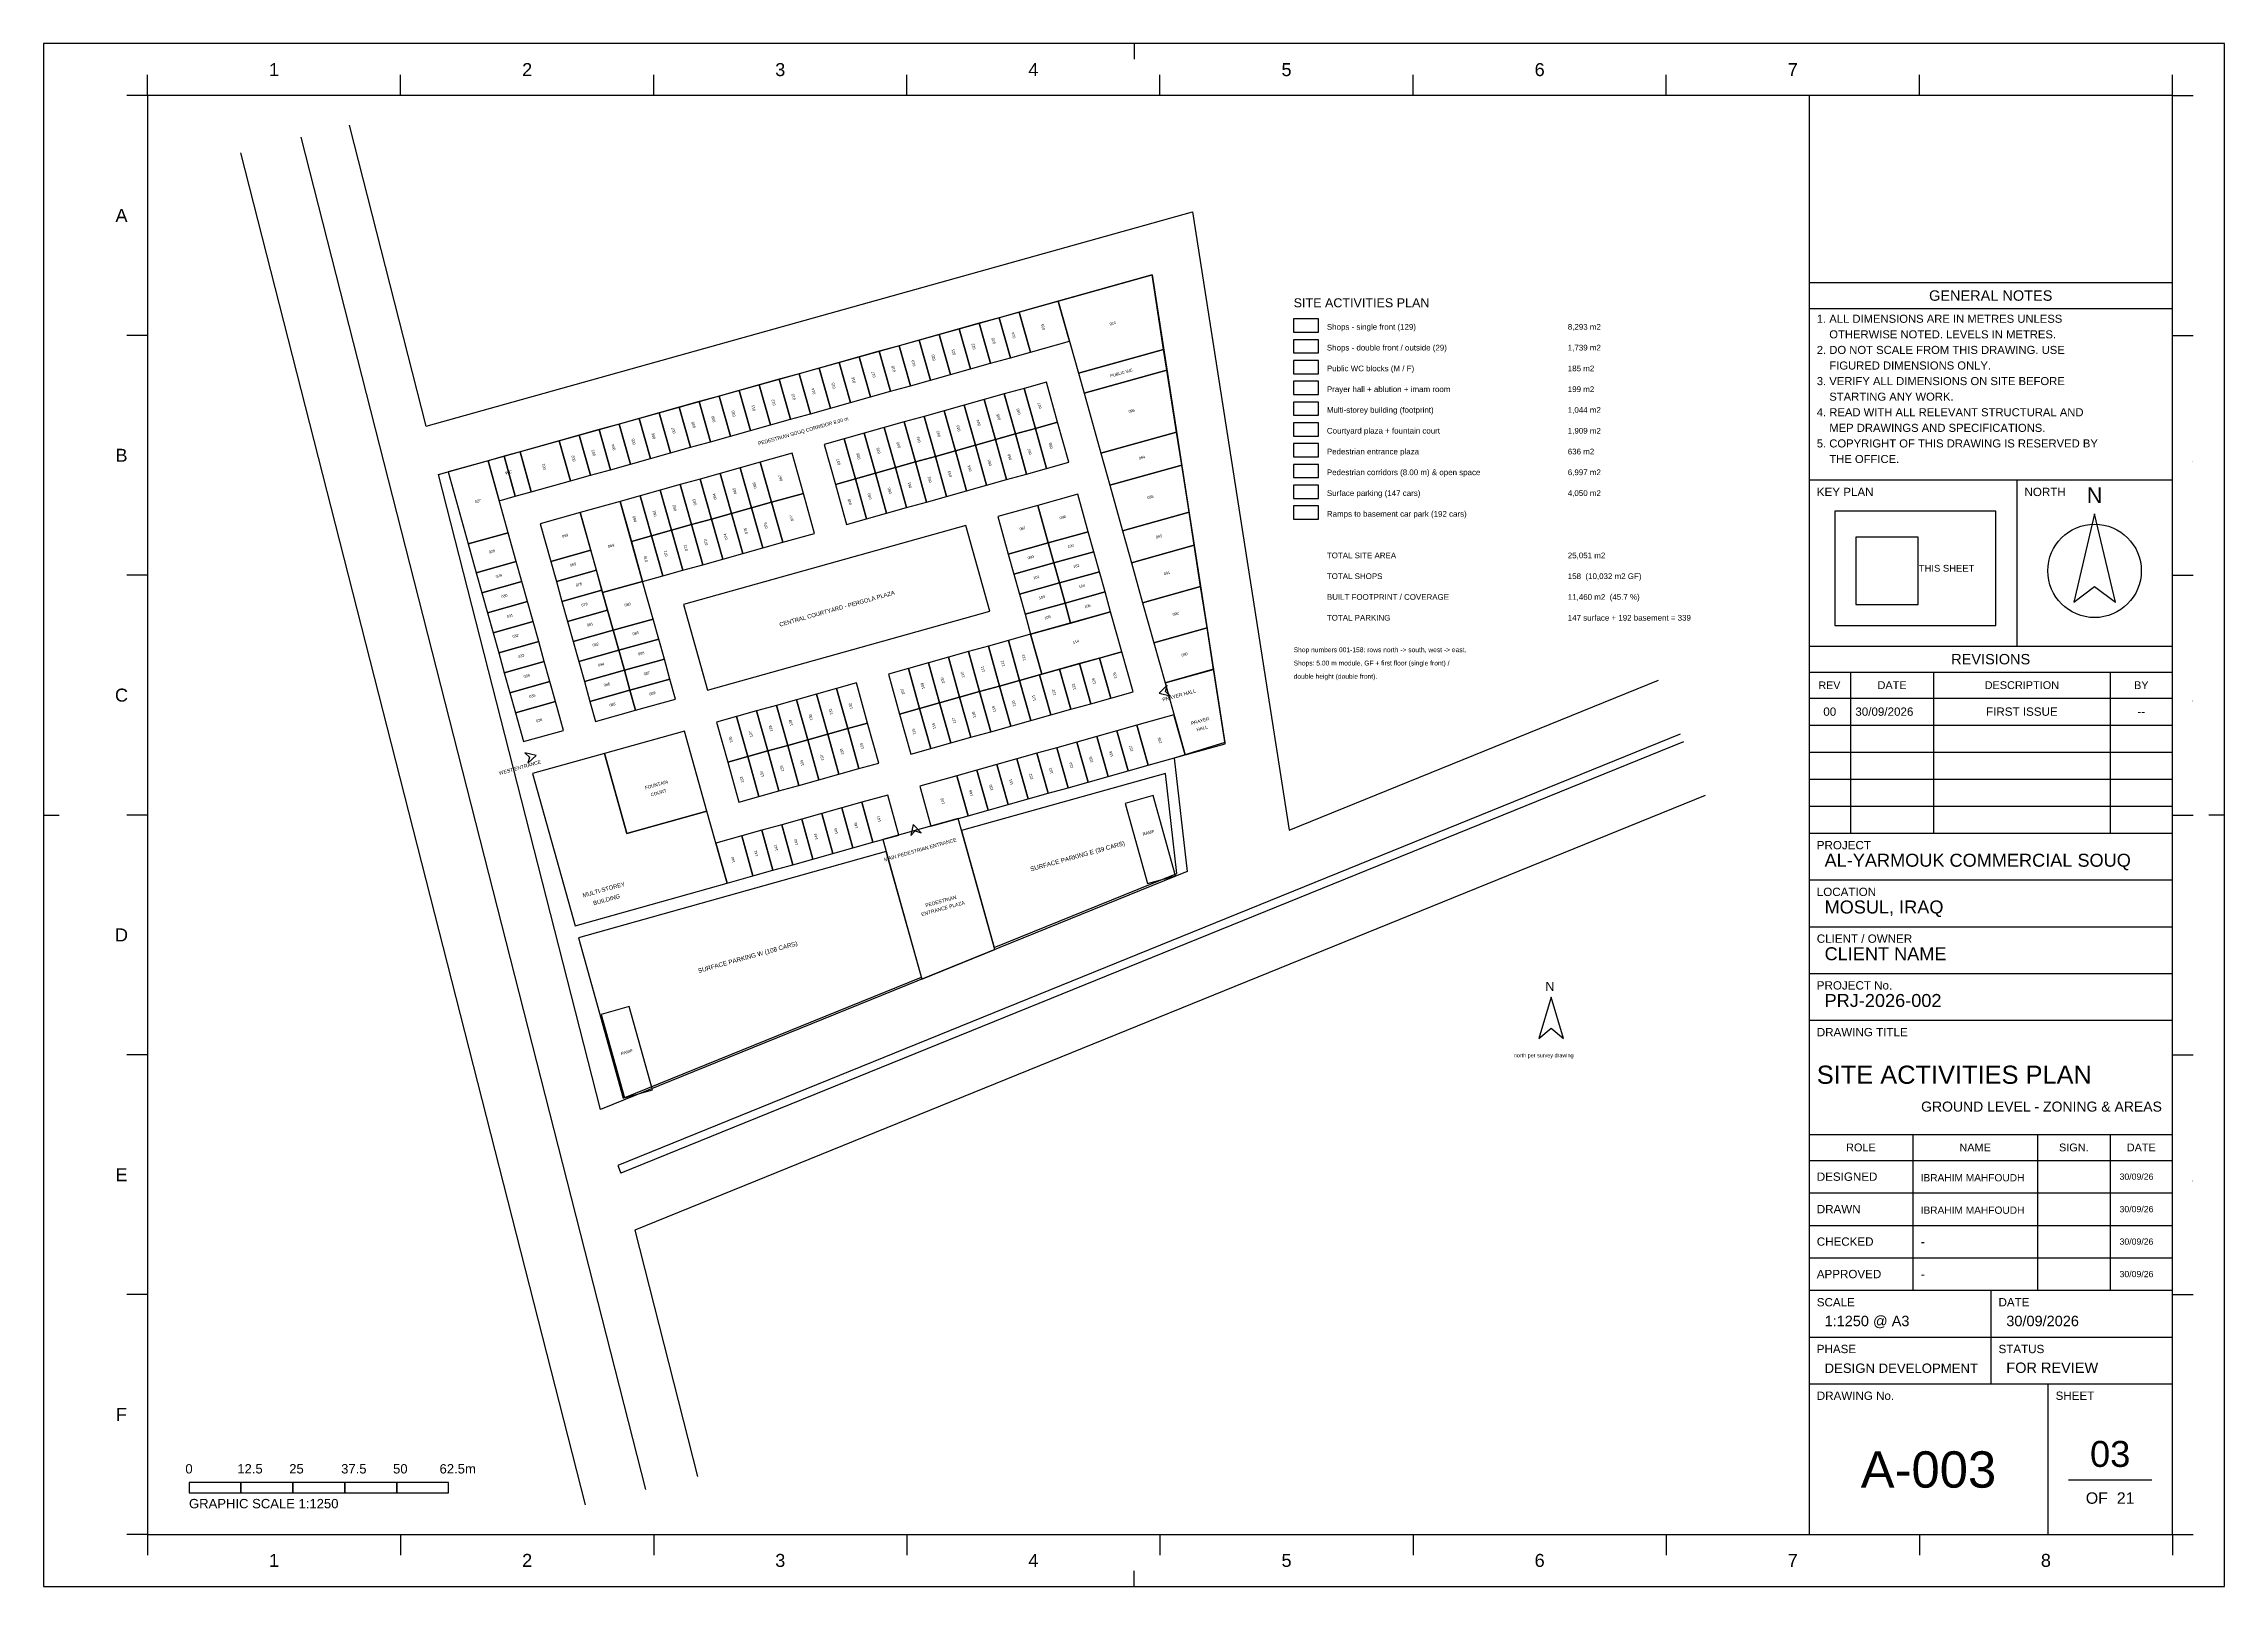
# Model space of a CAD drawing. Header units: metres. Extents: x 0 to 3661, y -5 to 371.
# Drawn here: x 1100 to 1625, y 0 to 371 of the extents above; entities that cross this region are included whole.
import ezdxf
from ezdxf.enums import TextEntityAlignment as Align

# ---------------------------------------------------------------- set-up
doc = ezdxf.new("R2010")
doc.units = ezdxf.units.M
doc.header["$MEASUREMENT"] = 0
for name, color, linetype in [('A3_FRAME', 7, 'Continuous'), ('A3_SHEET', 7, 'Continuous'), ('BOUNDARY', 6, 'Continuous'), ('BUILDING', 1, 'Continuous'), ('CIRC', 254, 'Continuous'), ('COURT', 3, 'Continuous'), ('ENTRY', 1, 'Continuous'), ('LABEL', 7, 'Continuous'), ('LEGEND', 8, 'Continuous'), ('PARKING', 8, 'Continuous'), ('PRAYER', 6, 'Continuous'), ('RAMP', 30, 'Continuous'), ('SHOP', 40, 'Continuous'), ('SHOP-EXT', 30, 'Continuous'), ('SHOPNO', 7, 'Continuous'), ('STREET', 8, 'Continuous'), ('TB_FIELDS', 7, 'Continuous'), ('TB_HEADINGS', 7, 'Continuous'), ('TB_LABELS', 7, 'Continuous'), ('TB_LINES_THICK', 7, 'Continuous'), ('TB_LINES_THIN', 7, 'Continuous'), ('TB_SYMBOLS', 7, 'Continuous'), ('TEXT', 7, 'Continuous'), ('TITLE', 1, 'Continuous'), ('WC', 4, 'Continuous')]:
    doc.layers.add(name, color=color, linetype=linetype)
doc.styles.get("Standard").update_dxf_attribs({"font": 'arial.ttf'})

msp = doc.modelspace()

# ---------------------------------------------------------------- linework, layer by layer
at = {"layer": 'A3_FRAME'}
for p, q in [((1362.5, 371.25), (1362.5, 367.5)), ((1100, 185.625), (1103.75, 185.625)), ((1625, 185.625), (1621.25, 185.625)), ((1362.5, 0), (1362.5, 3.75))]:
    msp.add_line(p, q, dxfattribs=at)
for points in [[(1125, 12.5), (1612.5, 12.5), (1612.5, 358.75), (1125, 358.75)], [(1525, 12.5), (1612.5, 12.5), (1612.5, 358.75), (1525, 358.75)]]:
    msp.add_lwpolyline(points, close=True, dxfattribs=at)
at = {"layer": 'A3_SHEET'}
msp.add_lwpolyline([(1100, 0), (1625, 0), (1625, 371.25), (1100, 371.25)], close=True, dxfattribs=at)
at = {"layer": 'BOUNDARY'}
msp.add_lwpolyline([(1195.083, 267.54), (1366.838, 315.591), (1384.384, 203.09), (1372.183, 199.341), (1375.332, 172.054), (1234.056, 114.725)], close=True, dxfattribs=at)
at = {"layer": 'BUILDING'}
msp.add_lwpolyline([(1227.933, 158.984), (1264.528, 169.222), (1259.678, 186.557), (1240.418, 181.168), (1235.029, 200.429), (1217.695, 195.579)], close=True, dxfattribs=at)
at = {"layer": 'CIRC'}
msp.add_lwpolyline([(1195.083, 267.54), (1366.838, 315.591), (1384.384, 203.09), (1372.183, 199.341), (1375.332, 172.054), (1234.056, 114.725)], close=True, dxfattribs=at)
at = {"layer": 'COURT'}
for points in [[(1259.839, 215.677), (1327.761, 234.679), (1321.998, 255.278), (1254.076, 236.276)], [(1240.418, 181.168), (1259.678, 186.557), (1254.29, 205.817), (1235.029, 200.429)], [(1311.454, 146.132), (1328.985, 153.248), (1320.162, 184.787), (1302.057, 179.722)]]:
    msp.add_lwpolyline(points, close=True, dxfattribs=at)
at = {"layer": 'ENTRY'}
for points in [[(1368.557, 214.941), (1371.219, 214.335), (1370.098, 215.372), (1370.518, 216.839)], [(1218.543, 199.97), (1215.882, 200.575), (1217.003, 199.539), (1216.582, 198.072)], [(1309.357, 183.322), (1308.752, 180.66), (1309.788, 181.781), (1311.255, 181.361)]]:
    msp.add_lwpolyline(points, close=True, dxfattribs=at)
at = {"layer": 'LEGEND'}
for points in [[(1400.933, 301.807), (1406.933, 301.807), (1406.933, 305.007), (1400.933, 305.007)], [(1400.933, 296.807), (1406.933, 296.807), (1406.933, 300.007), (1400.933, 300.007)], [(1400.933, 291.807), (1406.933, 291.807), (1406.933, 295.007), (1400.933, 295.007)], [(1400.933, 286.807), (1406.933, 286.807), (1406.933, 290.007), (1400.933, 290.007)], [(1400.933, 281.807), (1406.933, 281.807), (1406.933, 285.007), (1400.933, 285.007)], [(1400.933, 276.807), (1406.933, 276.807), (1406.933, 280.007), (1400.933, 280.007)], [(1400.933, 271.807), (1406.933, 271.807), (1406.933, 275.007), (1400.933, 275.007)], [(1400.933, 266.807), (1406.933, 266.807), (1406.933, 270.007), (1400.933, 270.007)], [(1400.933, 261.807), (1406.933, 261.807), (1406.933, 265.007), (1400.933, 265.007)], [(1400.933, 256.807), (1406.933, 256.807), (1406.933, 260.007), (1400.933, 260.007)]]:
    msp.add_lwpolyline(points, close=True, dxfattribs=at)
at = {"layer": 'PARKING'}
for points in [[(1328.851, 153.729), (1372.818, 171.575), (1370.123, 195.649), (1320.97, 181.898)], [(1239.542, 117.488), (1311.32, 146.613), (1302.865, 176.833), (1228.741, 156.095)]]:
    msp.add_lwpolyline(points, close=True, dxfattribs=at)
at = {"layer": 'PRAYER'}
msp.add_lwpolyline([(1374.823, 200.079), (1384.434, 202.768), (1381.645, 220.679), (1369.973, 217.414)], close=True, dxfattribs=at)
at = {"layer": 'RAMP'}
for points in [[(1365.765, 169.135), (1372.506, 171.021), (1367.118, 190.281), (1360.377, 188.395)], [(1239.831, 117.569), (1246.573, 119.454), (1240.963, 139.505), (1234.222, 137.619)]]:
    msp.add_lwpolyline(points, close=True, dxfattribs=at)
at = {"layer": 'SHOP'}
for points in [[(1349.123, 291.942), (1369.632, 297.68), (1366.839, 315.589), (1344.273, 309.276)], [(1327.933, 294.321), (1332.748, 295.668), (1330.054, 305.298), (1325.239, 303.951)], [(1332.748, 295.668), (1337.563, 297.015), (1334.869, 306.645), (1330.054, 305.298)], [(1337.563, 297.015), (1346.967, 299.646), (1344.273, 309.276), (1334.869, 306.645)], [(1308.673, 288.933), (1313.488, 290.28), (1310.794, 299.91), (1305.979, 298.563)], [(1313.488, 290.28), (1318.303, 291.627), (1315.609, 301.257), (1310.794, 299.91)], [(1318.303, 291.627), (1323.118, 292.974), (1320.424, 302.604), (1315.609, 301.257)], [(1323.118, 292.974), (1327.933, 294.321), (1325.239, 303.951), (1320.424, 302.604)], [(1289.412, 283.544), (1294.227, 284.891), (1291.533, 294.521), (1286.718, 293.174)], [(1294.227, 284.891), (1299.043, 286.238), (1296.348, 295.869), (1291.533, 294.521)], [(1299.043, 286.238), (1303.858, 287.586), (1301.164, 297.216), (1296.348, 295.869)], [(1303.858, 287.586), (1308.673, 288.933), (1305.979, 298.563), (1301.164, 297.216)], [(1270.152, 278.156), (1274.967, 279.503), (1272.273, 289.133), (1267.458, 287.786)], [(1274.967, 279.503), (1279.782, 280.85), (1277.088, 290.48), (1272.273, 289.133)], [(1279.782, 280.85), (1284.597, 282.197), (1281.903, 291.827), (1277.088, 290.48)], [(1284.597, 282.197), (1289.412, 283.544), (1286.718, 293.174), (1281.903, 291.827)], [(1338.758, 278.658), (1344.113, 280.156), (1341.419, 289.787), (1336.064, 288.289)], [(1354.511, 272.682), (1372.732, 277.779), (1370.404, 292.704), (1350.47, 287.127)], [(1250.891, 272.767), (1255.707, 274.114), (1253.012, 283.745), (1248.197, 282.397)], [(1255.707, 274.114), (1260.522, 275.462), (1257.827, 285.092), (1253.012, 283.745)], [(1260.522, 275.462), (1265.337, 276.809), (1262.643, 286.439), (1257.827, 285.092)], [(1265.337, 276.809), (1270.152, 278.156), (1267.458, 287.786), (1262.643, 286.439)], [(1319.498, 273.27), (1324.313, 274.617), (1321.619, 284.247), (1316.804, 282.9)], [(1324.313, 274.617), (1329.128, 275.964), (1326.434, 285.594), (1321.619, 284.247)], [(1329.128, 275.964), (1333.943, 277.311), (1331.249, 286.942), (1326.434, 285.594)], [(1333.943, 277.311), (1338.758, 278.658), (1336.064, 288.289), (1331.249, 286.942)], [(1231.631, 267.379), (1236.446, 268.726), (1233.752, 278.356), (1228.937, 277.009)], [(1236.446, 268.726), (1241.261, 270.073), (1238.567, 279.703), (1233.752, 278.356)], [(1241.261, 270.073), (1246.076, 271.42), (1243.382, 281.05), (1238.567, 279.703)], [(1246.076, 271.42), (1250.891, 272.767), (1248.197, 282.397), (1243.382, 281.05)], [(1300.237, 267.882), (1305.053, 269.229), (1302.358, 278.859), (1297.543, 277.512)], [(1305.053, 269.229), (1309.868, 270.576), (1307.174, 280.206), (1302.358, 278.859)], [(1309.868, 270.576), (1314.683, 271.923), (1311.989, 281.553), (1307.174, 280.206)], [(1314.683, 271.923), (1319.498, 273.27), (1316.804, 282.9), (1311.989, 281.553)], [(1336.637, 267.681), (1341.453, 269.028), (1338.758, 278.658), (1333.943, 277.311)], [(1341.453, 269.028), (1346.807, 270.526), (1344.113, 280.156), (1338.758, 278.658)], [(1217.412, 263.401), (1226.816, 266.032), (1224.122, 275.662), (1214.718, 273.031)], [(1226.816, 266.032), (1231.631, 267.379), (1228.937, 277.009), (1224.122, 275.662)], [(1290.607, 265.187), (1295.422, 266.534), (1292.728, 276.165), (1287.913, 274.817)], [(1295.422, 266.534), (1300.237, 267.882), (1297.543, 277.512), (1292.728, 276.165)], [(1317.377, 262.293), (1322.192, 263.64), (1319.498, 273.27), (1314.683, 271.923)], [(1322.192, 263.64), (1327.007, 264.987), (1324.313, 274.617), (1319.498, 273.27)], [(1327.007, 264.987), (1331.822, 266.334), (1329.128, 275.964), (1324.313, 274.617)], [(1331.822, 266.334), (1336.637, 267.681), (1333.943, 277.311), (1329.128, 275.964)], [(1356.667, 264.977), (1373.977, 269.82), (1372.736, 277.78), (1354.511, 272.682)], [(1260.782, 256.843), (1265.598, 258.19), (1262.903, 267.821), (1258.088, 266.474)], [(1265.598, 258.19), (1270.413, 259.538), (1267.718, 269.168), (1262.903, 267.821)], [(1270.413, 259.538), (1275.228, 260.885), (1272.534, 270.515), (1267.718, 269.168)], [(1275.228, 260.885), (1282.903, 263.032), (1280.209, 272.662), (1272.534, 270.515)], [(1298.117, 256.904), (1302.932, 258.251), (1300.237, 267.882), (1295.422, 266.534)], [(1302.932, 258.251), (1307.747, 259.598), (1305.053, 269.229), (1300.237, 267.882)], [(1307.747, 259.598), (1312.562, 260.946), (1309.868, 270.576), (1305.053, 269.229)], [(1312.562, 260.946), (1317.377, 262.293), (1314.683, 271.923), (1309.868, 270.576)], [(1359.735, 254.008), (1375.745, 258.487), (1373.977, 269.82), (1356.667, 264.977)], [(1246.337, 252.802), (1251.152, 254.149), (1248.458, 263.779), (1243.643, 262.432)], [(1251.152, 254.149), (1255.967, 255.496), (1253.273, 265.126), (1248.458, 263.779)], [(1255.967, 255.496), (1260.782, 256.843), (1258.088, 266.474), (1253.273, 265.126)], [(1277.922, 251.254), (1285.597, 253.402), (1282.903, 263.032), (1275.228, 260.885)], [(1293.301, 255.557), (1298.117, 256.904), (1295.422, 266.534), (1290.607, 265.187)], [(1341.862, 251.085), (1351.492, 253.779), (1348.962, 262.822), (1339.332, 260.128)], [(1222.097, 246.654), (1231.727, 249.348), (1229.198, 258.391), (1219.567, 255.697)], [(1234.586, 239.13), (1244.216, 241.825), (1238.828, 261.085), (1229.198, 258.391)], [(1241.522, 251.455), (1246.337, 252.802), (1243.643, 262.432), (1238.828, 261.085)], [(1263.477, 247.213), (1268.292, 248.56), (1265.598, 258.19), (1260.782, 256.843)], [(1268.292, 248.56), (1273.107, 249.907), (1270.413, 259.538), (1265.598, 258.19)], [(1273.107, 249.907), (1277.922, 251.254), (1275.228, 260.885), (1270.413, 259.538)], [(1332.232, 248.391), (1341.862, 251.085), (1339.332, 260.128), (1329.702, 257.433)], [(1361.891, 246.304), (1376.986, 250.528), (1375.745, 258.487), (1359.735, 254.008)], [(1244.216, 241.825), (1249.031, 243.172), (1246.337, 252.802), (1241.522, 251.455)], [(1249.031, 243.172), (1253.847, 244.519), (1251.152, 254.149), (1246.337, 252.802)], [(1253.847, 244.519), (1258.662, 245.866), (1255.967, 255.496), (1251.152, 254.149)], [(1258.662, 245.866), (1263.477, 247.213), (1260.782, 256.843), (1255.967, 255.496)], [(1343.209, 246.27), (1352.839, 248.964), (1351.492, 253.779), (1341.862, 251.085)], [(1223.444, 241.839), (1233.075, 244.533), (1231.727, 249.348), (1222.097, 246.654)], [(1333.579, 243.576), (1343.209, 246.27), (1341.862, 251.085), (1332.232, 248.391)], [(1344.556, 241.455), (1354.186, 244.149), (1352.839, 248.964), (1343.209, 246.27)], [(1364.585, 236.674), (1378.538, 240.578), (1376.986, 250.528), (1361.891, 246.304)], [(1224.791, 237.024), (1234.422, 239.718), (1233.075, 244.533), (1223.444, 241.839)], [(1237.116, 230.088), (1246.746, 232.782), (1244.216, 241.825), (1234.586, 239.13)], [(1334.926, 238.761), (1344.556, 241.455), (1343.209, 246.27), (1333.579, 243.576)], [(1345.903, 236.64), (1355.534, 239.334), (1354.186, 244.149), (1344.556, 241.455)], [(1226.139, 232.209), (1235.769, 234.903), (1234.422, 239.718), (1224.791, 237.024)], [(1336.273, 233.945), (1345.903, 236.64), (1344.556, 241.455), (1334.926, 238.761)], [(1337.62, 229.13), (1347.251, 231.825), (1345.903, 236.64), (1336.273, 233.945)], [(1347.251, 231.825), (1356.881, 234.519), (1355.534, 239.334), (1345.903, 236.64)], [(1367.279, 227.044), (1380.09, 230.628), (1378.538, 240.578), (1364.585, 236.674)], [(1227.486, 227.393), (1237.116, 230.088), (1235.769, 234.903), (1226.139, 232.209)], [(1238.463, 225.273), (1248.093, 227.967), (1246.746, 232.782), (1237.116, 230.088)], [(1340.314, 219.5), (1359.575, 224.888), (1356.881, 234.519), (1337.62, 229.13)], [(1228.833, 222.578), (1238.463, 225.273), (1237.116, 230.088), (1227.486, 227.393)], [(1239.81, 220.457), (1249.44, 223.152), (1248.093, 227.967), (1238.463, 225.273)], [(1325.33, 215.308), (1330.145, 216.655), (1327.451, 226.285), (1322.636, 224.938)], [(1330.145, 216.655), (1334.96, 218.002), (1332.266, 227.632), (1327.451, 226.285)], [(1334.96, 218.002), (1340.314, 219.5), (1337.62, 229.13), (1332.266, 227.632)], [(1369.973, 217.414), (1381.641, 220.678), (1380.09, 230.628), (1367.279, 227.044)], [(1230.18, 217.763), (1239.81, 220.457), (1238.463, 225.273), (1228.833, 222.578)], [(1241.157, 215.642), (1250.787, 218.337), (1249.44, 223.152), (1239.81, 220.457)], [(1306.069, 209.919), (1310.884, 211.267), (1308.19, 220.897), (1303.375, 219.55)], [(1310.884, 211.267), (1315.7, 212.614), (1313.005, 222.244), (1308.19, 220.897)], [(1315.7, 212.614), (1320.515, 213.961), (1317.82, 223.591), (1313.005, 222.244)], [(1320.515, 213.961), (1325.33, 215.308), (1322.636, 224.938), (1317.82, 223.591)], [(1342.469, 209.719), (1347.284, 211.066), (1344.59, 220.696), (1339.775, 219.349)], [(1347.284, 211.066), (1352.1, 212.413), (1349.405, 222.043), (1344.59, 220.696)], [(1352.1, 212.413), (1356.915, 213.76), (1354.22, 223.391), (1349.405, 222.043)], [(1356.915, 213.76), (1362.269, 215.258), (1359.575, 224.888), (1354.22, 223.391)], [(1231.527, 212.948), (1241.157, 215.642), (1239.81, 220.457), (1230.18, 217.763)], [(1232.874, 208.133), (1242.504, 210.827), (1241.157, 215.642), (1231.527, 212.948)], [(1242.504, 210.827), (1252.134, 213.521), (1250.787, 218.337), (1241.157, 215.642)], [(1288.764, 205.078), (1293.579, 206.425), (1290.885, 216.055), (1286.07, 214.708)], [(1293.579, 206.425), (1298.365, 207.764), (1295.671, 217.394), (1290.885, 216.055)], [(1323.209, 204.331), (1328.024, 205.678), (1325.33, 215.308), (1320.515, 213.961)], [(1328.024, 205.678), (1332.839, 207.025), (1330.145, 216.655), (1325.33, 215.308)], [(1332.839, 207.025), (1337.654, 208.372), (1334.96, 218.002), (1330.145, 216.655)], [(1337.654, 208.372), (1342.469, 209.719), (1339.775, 219.349), (1334.96, 218.002)], [(1269.503, 199.689), (1274.318, 201.037), (1271.624, 210.667), (1266.809, 209.32)], [(1274.318, 201.037), (1279.134, 202.384), (1276.439, 212.014), (1271.624, 210.667)], [(1279.134, 202.384), (1283.949, 203.731), (1281.254, 213.361), (1276.439, 212.014)], [(1283.949, 203.731), (1288.764, 205.078), (1286.07, 214.708), (1281.254, 213.361)], [(1308.764, 200.289), (1313.579, 201.636), (1310.884, 211.267), (1306.069, 209.919)], [(1313.579, 201.636), (1318.394, 202.983), (1315.7, 212.614), (1310.884, 211.267)], [(1318.394, 202.983), (1323.209, 204.331), (1320.515, 213.961), (1315.7, 212.614)], [(1264.688, 198.342), (1269.503, 199.689), (1266.809, 209.32), (1261.994, 207.973)], [(1286.643, 194.101), (1291.458, 195.448), (1288.764, 205.078), (1283.949, 203.731)], [(1291.458, 195.448), (1296.273, 196.795), (1293.579, 206.425), (1288.764, 205.078)], [(1296.273, 196.795), (1301.059, 198.134), (1298.365, 207.764), (1293.579, 206.425)], [(1267.382, 188.712), (1272.198, 190.059), (1269.503, 199.689), (1264.688, 198.342)], [(1272.198, 190.059), (1277.013, 191.406), (1274.318, 201.037), (1269.503, 199.689)], [(1277.013, 191.406), (1281.828, 192.753), (1279.134, 202.384), (1274.318, 201.037)], [(1281.828, 192.753), (1286.643, 194.101), (1283.949, 203.731), (1279.134, 202.384)]]:
    msp.add_lwpolyline(points, close=True, dxfattribs=at)
at = {"layer": 'SHOP-EXT'}
for points in [[(1202.233, 250.847), (1211.863, 253.541), (1207.014, 270.876), (1197.383, 268.182)], [(1204.171, 243.918), (1213.802, 246.612), (1211.863, 253.541), (1202.233, 250.847)], [(1205.519, 239.103), (1215.149, 241.797), (1213.802, 246.612), (1204.171, 243.918)], [(1206.866, 234.288), (1216.496, 236.982), (1215.149, 241.797), (1205.519, 239.103)], [(1208.213, 229.473), (1217.843, 232.167), (1216.496, 236.982), (1206.866, 234.288)], [(1209.56, 224.658), (1219.19, 227.352), (1217.843, 232.167), (1208.213, 229.473)], [(1210.907, 219.843), (1220.537, 222.537), (1219.19, 227.352), (1209.56, 224.658)], [(1212.254, 215.027), (1221.884, 217.722), (1220.537, 222.537), (1210.907, 219.843)], [(1213.601, 210.212), (1223.231, 212.906), (1221.884, 217.722), (1212.254, 215.027)], [(1215.54, 203.283), (1225.17, 205.978), (1223.231, 212.906), (1213.601, 210.212)], [(1356.256, 194.885), (1361.071, 196.232), (1358.377, 205.862), (1353.562, 204.515)], [(1361.071, 196.232), (1365.886, 197.579), (1363.192, 207.209), (1358.377, 205.862)], [(1365.886, 197.579), (1374.823, 200.079), (1372.129, 209.71), (1363.192, 207.209)], [(1336.995, 189.496), (1341.81, 190.844), (1339.116, 200.474), (1334.301, 199.127)], [(1341.81, 190.844), (1346.626, 192.191), (1343.931, 201.821), (1339.116, 200.474)], [(1346.626, 192.191), (1351.441, 193.538), (1348.746, 203.168), (1343.931, 201.821)], [(1351.441, 193.538), (1356.256, 194.885), (1353.562, 204.515), (1348.746, 203.168)], [(1313.613, 182.955), (1322.55, 185.455), (1319.856, 195.085), (1310.919, 192.585)], [(1322.55, 185.455), (1327.365, 186.802), (1324.671, 196.432), (1319.856, 195.085)], [(1327.365, 186.802), (1332.18, 188.149), (1329.486, 197.78), (1324.671, 196.432)], [(1332.18, 188.149), (1336.995, 189.496), (1334.301, 199.127), (1329.486, 197.78)], [(1299.664, 179.052), (1305.909, 180.799), (1303.215, 190.43), (1296.97, 188.682)], [(1280.403, 173.664), (1285.218, 175.011), (1282.524, 184.641), (1277.709, 183.294)], [(1285.218, 175.011), (1290.034, 176.358), (1287.339, 185.988), (1282.524, 184.641)], [(1290.034, 176.358), (1294.849, 177.705), (1292.154, 187.335), (1287.339, 185.988)], [(1294.849, 177.705), (1299.664, 179.052), (1296.97, 188.682), (1292.154, 187.335)], [(1264.528, 169.222), (1270.773, 170.97), (1268.079, 180.6), (1261.834, 178.853)], [(1270.773, 170.97), (1275.588, 172.317), (1272.894, 181.947), (1268.079, 180.6)], [(1275.588, 172.317), (1280.403, 173.664), (1277.709, 183.294), (1272.894, 181.947)]]:
    msp.add_lwpolyline(points, close=True, dxfattribs=at)
at = {"layer": 'STREET'}
for p, q in [((1244.991, 23.29), (1162.001, 348.702)), ((1192.117, 279.171), (1173.628, 351.667)), ((1230.457, 19.583), (1147.466, 344.995)), ((1192.117, 279.171), (1376.614, 330.786)), ((1376.614, 330.786), (1399.82, 181.992)), ((1399.82, 181.992), (1488.754, 218.081)), ((1494.018, 205.108), (1238.206, 101.3)), ((1494.77, 203.255), (1238.958, 99.447)), ((1500.034, 190.282), (1242.323, 85.704)), ((1238.206, 101.3), (1238.958, 99.447)), ((1242.323, 85.704), (1257.432, 26.462))]:
    msp.add_line(p, q, dxfattribs=at)
at = {"layer": 'TB_LINES_THICK'}
for p, q in [((1525, 313.75), (1612.5, 313.75)), ((1525, 266.25), (1612.5, 266.25)), ((1525, 226.25), (1612.5, 226.25)), ((1525, 181.25), (1612.5, 181.25)), ((1525, 136.25), (1612.5, 136.25)), ((1525, 108.75), (1612.5, 108.75)), ((1525, 71.25), (1612.5, 71.25)), ((1525, 48.75), (1612.5, 48.75))]:
    msp.add_line(p, q, dxfattribs=at)
at = {"layer": 'TB_LINES_THIN'}
for p, q in [((1125, 358.75), (1125, 363.75)), ((1185.938, 358.75), (1185.938, 363.75)), ((1246.875, 358.75), (1246.875, 363.75)), ((1307.812, 358.75), (1307.812, 363.75)), ((1368.75, 358.75), (1368.75, 363.75)), ((1429.688, 358.75), (1429.688, 363.75)), ((1490.625, 358.75), (1490.625, 363.75)), ((1551.562, 358.75), (1551.562, 363.75)), ((1612.5, 358.75), (1612.5, 363.75)), ((1125, 358.75), (1120, 358.75)), ((1612.5, 358.75), (1617.5, 358.75)), ((1525, 307.5), (1612.5, 307.5)), ((1125, 301.042), (1120, 301.042)), ((1612.5, 301.042), (1617.5, 301.042)), ((1575, 266.25), (1575, 226.25)), ((1125, 243.333), (1120, 243.333)), ((1612.5, 243.333), (1617.5, 243.333)), ((1525, 220), (1612.5, 220)), ((1535, 220), (1535, 181.25)), ((1555, 220), (1555, 181.25)), ((1597.5, 220), (1597.5, 181.25)), ((1525, 213.75), (1612.5, 213.75)), ((1525, 207.25), (1612.5, 207.25)), ((1525, 200.75), (1612.5, 200.75)), ((1525, 194.25), (1612.5, 194.25)), ((1125, 185.625), (1120, 185.625)), ((1525, 187.75), (1612.5, 187.75)), ((1612.5, 185.625), (1617.5, 185.625)), ((1525, 170), (1612.5, 170)), ((1525, 158.75), (1612.5, 158.75)), ((1525, 147.5), (1612.5, 147.5)), ((1125, 127.917), (1120, 127.917)), ((1612.5, 127.917), (1617.5, 127.917)), ((1550, 108.75), (1550, 71.25)), ((1580, 108.75), (1580, 71.25)), ((1597.5, 108.75), (1597.5, 71.25)), ((1525, 102.5), (1612.5, 102.5)), ((1525, 94.688), (1612.5, 94.688)), ((1525, 86.875), (1612.5, 86.875)), ((1525, 79.062), (1612.5, 79.062)), ((1125, 70.208), (1120, 70.208)), ((1568.75, 71.25), (1568.75, 48.75)), ((1612.5, 70.208), (1617.5, 70.208)), ((1525, 60), (1612.5, 60)), ((1582.5, 48.75), (1582.5, 12.5)), ((1587.5, 25.625), (1607.5, 25.625)), ((1125, 12.5), (1120, 12.5)), ((1125, 12.5), (1125, 7.5)), ((1185.938, 12.5), (1185.938, 7.5)), ((1246.875, 12.5), (1246.875, 7.5)), ((1307.812, 12.5), (1307.812, 7.5)), ((1368.75, 12.5), (1368.75, 7.5)), ((1429.688, 12.5), (1429.688, 7.5)), ((1490.625, 12.5), (1490.625, 7.5)), ((1551.562, 12.5), (1551.562, 7.5)), ((1612.5, 12.5), (1612.5, 7.5)), ((1612.5, 12.5), (1617.5, 12.5))]:
    msp.add_line(p, q, dxfattribs=at)
for points in [[(1531.25, 231.25), (1570, 231.25), (1570, 258.75), (1531.25, 258.75)], [(1536.25, 236.25), (1551.25, 236.25), (1551.25, 252.5), (1536.25, 252.5)]]:
    msp.add_lwpolyline(points, close=True, dxfattribs=at)
at = {"layer": 'TB_SYMBOLS'}
for points in [[(1593.75, 258.125), (1588.75, 236.875), (1593.75, 240.625), (1598.75, 236.875)], [(1135, 22.5), (1147.5, 22.5), (1147.5, 25), (1135, 25)], [(1147.5, 22.5), (1160, 22.5), (1160, 25), (1147.5, 25)], [(1160, 22.5), (1172.5, 22.5), (1172.5, 25), (1160, 25)], [(1172.5, 22.5), (1185, 22.5), (1185, 25), (1172.5, 25)], [(1185, 22.5), (1197.5, 22.5), (1197.5, 25), (1185, 25)]]:
    msp.add_lwpolyline(points, close=True, dxfattribs=at)
msp.add_circle((1593.75, 244.375), 11.25, dxfattribs=at)
at = {"layer": 'TEXT'}
msp.add_lwpolyline([(1462.933, 141.807), (1459.933, 131.807), (1462.933, 134.307), (1465.933, 131.807)], close=True, dxfattribs=at)
at = {"layer": 'WC'}
for points in [[(1350.47, 287.127), (1370.408, 292.705), (1369.632, 297.68), (1349.123, 291.942)], [(1213.56, 262.323), (1217.412, 263.401), (1214.718, 273.031), (1210.866, 271.953)], [(1209.708, 261.245), (1213.56, 262.323), (1210.866, 271.953), (1207.014, 270.876)]]:
    msp.add_lwpolyline(points, close=True, dxfattribs=at)

# ---------------------------------------------------------------- texts
at = {"layer": 'ENTRY'}
for s, p in [('PRAYER HALL', (1373.483, 214.034)), ('WEST ENTRANCE', (1214.803, 196.639)), ('MAIN PEDESTRIAN ENTRANCE', (1311.162, 176.869))]:
    msp.add_text(s, height=0.864, rotation=15.6299, dxfattribs=at).set_placement(p, align=Align.CENTER)
at = {"layer": 'LABEL'}
for s, height, p in [('PUBLIC WC', 0.72, (1359.557, 291.652)), ('PEDESTRIAN SOUQ CORRIDOR 8.00 m', 0.864, (1282.98, 277.601)), ('WC', 0.72, (1212.048, 267.726)), ('CENTRAL COURTYARD - PERGOLA PLAZA', 1.008, (1291.139, 234.818)), ('PRAYER', 0.792, (1378.532, 207.867)), ('HALL', 0.792, (1379.017, 206.133)), ('FOUNTAIN', 0.792, (1247.623, 192.53)), ('COURT', 0.792, (1248.162, 190.604)), ('SURFACE PARKING E (39 CARS)', 1.08, (1349.039, 175.213)), ('RAMP', 0.72, (1366.104, 181.026)), ('MULTI-STOREY', 1.008, (1234.984, 167.187)), ('BUILDING', 1.008, (1235.657, 164.78)), ('ENTRANCE PLAZA', 0.864, (1316.607, 162.713)), ('PEDESTRIAN', 0.864, (1316.122, 164.447)), ('SURFACE PARKING W (108 CARS)', 1.08, (1269.647, 150.925)), ('RAMP', 0.72, (1240.483, 128.228))]:
    msp.add_text(s, height=height, rotation=15.6299, dxfattribs=at).set_placement(p, align=Align.CENTER)
at = {"layer": 'SHOPNO'}
for s, rotation, p in [('023', 105.6299, (1328.994, 299.81)), ('024', 105.6299, (1333.809, 301.157)), ('025', 105.6299, (1340.918, 303.146)), ('026', 15.6299, (1357.467, 303.622)), ('019', 105.6299, (1309.733, 294.421)), ('020', 105.6299, (1314.548, 295.768)), ('021', 105.6299, (1319.363, 297.115)), ('022', 105.6299, (1324.179, 298.462)), ('015', 105.6299, (1290.473, 289.033)), ('016', 105.6299, (1295.288, 290.38)), ('017', 105.6299, (1300.103, 291.727)), ('018', 105.6299, (1304.918, 293.074)), ('011', 105.6299, (1271.212, 283.644)), ('012', 105.6299, (1276.027, 284.991)), ('013', 105.6299, (1280.843, 286.339)), ('014', 105.6299, (1285.658, 287.686)), ('047', 105.6299, (1340.088, 284.222)), ('007', 105.6299, (1251.952, 278.256)), ('008', 105.6299, (1256.767, 279.603)), ('009', 105.6299, (1261.582, 280.95)), ('010', 105.6299, (1266.397, 282.297)), ('043', 105.6299, (1320.558, 278.759)), ('044', 105.6299, (1325.373, 280.106)), ('045', 105.6299, (1330.189, 281.453)), ('046', 105.6299, (1335.004, 282.8)), ('096', 15.6299, (1362.029, 282.573)), ('003', 105.6299, (1232.691, 272.868)), ('004', 105.6299, (1237.507, 274.215)), ('005', 105.6299, (1242.322, 275.562)), ('006', 105.6299, (1247.137, 276.909)), ('039', 105.6299, (1301.298, 273.37)), ('040', 105.6299, (1306.113, 274.717)), ('041', 105.6299, (1310.928, 276.064)), ('042', 105.6299, (1315.743, 277.412)), ('057', 105.6299, (1337.698, 273.17)), ('058', 105.6299, (1342.783, 274.592)), ('001', 105.6299, (1220.767, 269.531)), ('002', 105.6299, (1227.876, 271.52)), ('037', 105.6299, (1291.668, 270.676)), ('038', 105.6299, (1296.483, 272.023)), ('053', 105.6299, (1318.437, 267.781)), ('054', 105.6299, (1323.253, 269.128)), ('055', 105.6299, (1328.068, 270.476)), ('056', 105.6299, (1332.883, 271.823)), ('094', 15.6299, (1364.473, 271.315)), ('064', 105.6299, (1261.843, 262.332)), ('065', 105.6299, (1266.658, 263.679)), ('066', 105.6299, (1271.473, 265.026)), ('067', 105.6299, (1277.718, 266.773)), ('049', 105.6299, (1299.177, 262.393)), ('050', 105.6299, (1303.992, 263.74)), ('051', 105.6299, (1308.807, 265.087)), ('052', 105.6299, (1313.622, 266.434)), ('095', 15.6299, (1366.531, 261.823)), ('027', 15.6299, (1204.623, 260.861)), ('060', 105.6299, (1242.582, 256.943)), ('061', 105.6299, (1247.398, 258.291)), ('062', 105.6299, (1252.213, 259.638)), ('063', 105.6299, (1257.028, 260.985)), ('077', 105.6299, (1280.413, 257.143)), ('048', 105.6299, (1294.362, 261.046)), ('098', 15.6299, (1345.412, 256.953)), ('059', 15.6299, (1225.647, 252.522)), ('073', 105.6299, (1259.722, 251.355)), ('074', 105.6299, (1264.537, 252.702)), ('075', 105.6299, (1269.352, 254.049)), ('076', 105.6299, (1274.167, 255.396)), ('097', 15.6299, (1335.782, 254.259)), ('093', 15.6299, (1368.589, 252.332)), ('028', 15.6299, (1208.017, 248.73)), ('068', 15.6299, (1236.707, 250.108)), ('070', 105.6299, (1245.277, 247.313)), ('071', 105.6299, (1250.092, 248.66)), ('072', 105.6299, (1254.907, 250.007)), ('099', 15.6299, (1337.72, 247.33)), ('100', 15.6299, (1347.351, 250.025)), ('029', 15.6299, (1209.66, 242.858)), ('069', 15.6299, (1227.586, 245.593)), ('078', 15.6299, (1228.933, 240.778)), ('101', 15.6299, (1339.068, 242.515)), ('102', 15.6299, (1348.698, 245.209)), ('091', 15.6299, (1370.5, 243.521)), ('030', 15.6299, (1211.007, 238.043)), ('079', 15.6299, (1230.28, 235.963)), ('080', 15.6299, (1240.666, 235.956)), ('103', 15.6299, (1340.415, 237.7)), ('104', 15.6299, (1350.045, 240.394)), ('106', 15.6299, (1351.392, 235.579)), ('031', 15.6299, (1212.354, 233.227)), ('081', 15.6299, (1231.627, 231.148)), ('105', 15.6299, (1341.762, 232.885)), ('092', 15.6299, (1372.623, 233.731)), ('032', 15.6299, (1213.701, 228.412)), ('082', 15.6299, (1232.974, 226.333)), ('083', 15.6299, (1242.605, 229.027)), ('114', 15.6299, (1348.598, 227.009)), ('033', 15.6299, (1215.049, 223.597)), ('084', 15.6299, (1234.321, 221.518)), ('085', 15.6299, (1243.952, 224.212)), ('111', 105.6299, (1326.39, 220.797)), ('112', 105.6299, (1331.205, 222.144)), ('113', 105.6299, (1336.29, 223.566)), ('090', 15.6299, (1374.746, 223.941)), ('034', 15.6299, (1216.396, 218.782)), ('086', 15.6299, (1235.669, 216.703)), ('087', 15.6299, (1245.299, 219.397)), ('089', 15.6299, (1246.646, 214.582)), ('107', 105.6299, (1307.13, 215.408)), ('108', 105.6299, (1311.945, 216.755)), ('109', 105.6299, (1316.76, 218.102)), ('110', 105.6299, (1321.575, 219.449)), ('122', 105.6299, (1343.53, 215.208)), ('123', 105.6299, (1348.345, 216.555)), ('124', 105.6299, (1353.16, 217.902)), ('125', 105.6299, (1358.245, 219.324)), ('035', 15.6299, (1217.743, 213.967)), ('088', 15.6299, (1237.016, 211.888)), ('131', 105.6299, (1289.824, 210.567)), ('132', 105.6299, (1294.625, 211.91)), ('118', 105.6299, (1324.269, 209.819)), ('119', 105.6299, (1329.084, 211.166)), ('120', 105.6299, (1333.9, 212.513)), ('121', 105.6299, (1338.715, 213.861)), ('036', 15.6299, (1219.386, 208.095)), ('127', 105.6299, (1270.564, 205.178)), ('128', 105.6299, (1275.379, 206.525)), ('129', 105.6299, (1280.194, 207.872)), ('130', 105.6299, (1285.009, 209.219)), ('115', 105.6299, (1309.824, 205.778)), ('116', 105.6299, (1314.639, 207.125)), ('117', 105.6299, (1319.454, 208.472)), ('126', 105.6299, (1265.749, 203.831)), ('137', 105.6299, (1287.703, 199.589)), ('138', 105.6299, (1292.518, 200.936)), ('139', 105.6299, (1297.319, 202.279)), ('155', 105.6299, (1352.501, 199.026)), ('156', 105.6299, (1357.316, 200.373)), ('157', 105.6299, (1362.131, 201.721)), ('158', 105.6299, (1369.007, 203.644)), ('133', 105.6299, (1268.443, 194.201)), ('134', 105.6299, (1273.258, 195.548)), ('135', 105.6299, (1278.073, 196.895)), ('136', 105.6299, (1282.888, 198.242)), ('151', 105.6299, (1333.241, 193.638)), ('152', 105.6299, (1338.056, 194.985)), ('153', 105.6299, (1342.871, 196.332)), ('154', 105.6299, (1347.686, 197.679)), ('148', 105.6299, (1316.734, 189.02)), ('149', 105.6299, (1323.611, 190.944)), ('150', 105.6299, (1328.426, 192.291)), ('146', 105.6299, (1295.909, 183.194)), ('147', 105.6299, (1301.439, 184.741)), ('143', 105.6299, (1281.464, 179.152)), ('144', 105.6299, (1286.279, 180.5)), ('145', 105.6299, (1291.094, 181.847)), ('140', 105.6299, (1266.303, 174.911)), ('141', 105.6299, (1271.834, 176.458)), ('142', 105.6299, (1276.649, 177.805))]:
    msp.add_text(s, height=0.648, rotation=rotation, dxfattribs=at).set_placement(p, align=Align.CENTER)
at = {"layer": 'TB_FIELDS'}
for s, height, p in [('1. ALL DIMENSIONS ARE IN METRES UNLESS', 1.9375, (1526.875, 304.074)), ('    OTHERWISE NOTED. LEVELS IN METRES.', 1.9375, (1526.875, 300.324)), ('2. DO NOT SCALE FROM THIS DRAWING. USE', 1.9375, (1526.875, 296.574)), ('    FIGURED DIMENSIONS ONLY.', 1.9375, (1526.875, 292.824)), ('3. VERIFY ALL DIMENSIONS ON SITE BEFORE', 1.9375, (1526.875, 289.074)), ('4. READ WITH ALL RELEVANT STRUCTURAL AND', 1.9375, (1526.875, 281.574)), ('    STARTING ANY WORK.', 1.9375, (1526.875, 285.324)), ('    MEP DRAWINGS AND SPECIFICATIONS.', 1.9375, (1526.875, 277.824)), ('5. COPYRIGHT OF THIS DRAWING IS RESERVED BY', 1.9375, (1526.875, 274.074)), ('    THE OFFICE.', 1.9375, (1526.875, 270.324)), ('00', 2, (1528.446, 209.5)), ('30/09/2026', 2, (1536.151, 209.5)), ('FIRST ISSUE', 2, (1567.634, 209.5)), ('--', 2, (1604.07, 209.5)), ('AL-YARMOUK COMMERCIAL SOUQ', 3.125, (1528.75, 173.175)), ('MOSUL, IRAQ', 3.125, (1528.75, 161.925)), ('CLIENT NAME', 3.125, (1528.75, 150.675)), ('PRJ-2026-002', 3.125, (1528.75, 139.425)), ('GROUND LEVEL - ZONING & AREAS', 2.4091, (1551.989, 114.25)), ('IBRAHIM MAHFOUDH', 1.7491, (1551.875, 97.469)), ('30/09/26', 1.5, (1599.761, 97.844)), ('IBRAHIM MAHFOUDH', 1.7491, (1551.875, 89.656)), ('30/09/26', 1.5, (1599.761, 90.031)), ('-', 2.25, (1551.875, 81.844)), ('30/09/26', 1.5, (1599.761, 82.219)), ('-', 2.25, (1551.875, 74.031)), ('30/09/26', 1.5, (1599.761, 74.406)), ('1:1250 @ A3', 2.5, (1528.75, 62.615)), ('30/09/2026', 2.5, (1572.5, 62.615)), ('DESIGN DEVELOPMENT', 2.2659, (1528.75, 51.365)), ('FOR REVIEW', 2.5, (1572.5, 51.365)), ('OF  21', 2.75, (1591.629, 19.875))]:
    msp.add_text(s, height=height, dxfattribs=at).set_placement(p)
at = {"layer": 'TB_HEADINGS'}
for s, height, p in [('GENERAL NOTES', 2.5, (1553.903, 309.375)), ('REVISIONS', 2.5, (1559.24, 221.875)), ('SITE ACTIVITIES PLAN', 4.375, (1526.875, 120.938)), ('A-003', 8.75, (1537.45, 23.75)), ('03', 6.25, (1592.644, 28.75))]:
    msp.add_text(s, height=height, dxfattribs=at).set_placement(p)
at = {"layer": 'TB_LABELS'}
for s, height, p in [('1', 3.125, (1154.255, 363.438)), ('2', 3.125, (1215.192, 363.438)), ('3', 3.125, (1276.13, 363.438)), ('4', 3.125, (1337.067, 363.438)), ('5', 3.125, (1398.005, 363.438)), ('6', 3.125, (1458.942, 363.438)), ('7', 3.125, (1519.88, 363.438)), ('A', 3.125, (1117.294, 328.333)), ('B', 3.125, (1117.294, 270.625)), ('B', 0.2, (1617.294, 270.625)), ('KEY PLAN', 2, (1526.875, 262.375)), ('NORTH', 2, (1576.875, 262.375)), ('THIS SHEET', 1.625, (1551.44, 244.188)), ('C', 3.125, (1117.174, 212.917)), ('REV', 1.8221, (1527.307, 215.938)), ('DATE', 1.875, (1541.507, 215.938)), ('DESCRIPTION', 1.875, (1567.3, 215.938)), ('BY', 1.875, (1603.253, 215.938)), ('C', 0.2, (1617.174, 212.917)), ('PROJECT', 2, (1526.875, 177.375)), ('LOCATION', 2, (1526.875, 166.125)), ('D', 3.125, (1117.174, 155.208)), ('CLIENT / OWNER', 2, (1526.875, 154.875)), ('D', 0.2, (1617.174, 155.208)), ('PROJECT No.', 2, (1526.875, 143.625)), ('DRAWING TITLE', 2, (1526.875, 132.375)), ('ROLE', 1.875, (1533.934, 104.688)), ('NAME', 1.875, (1561.216, 104.688)), ('SIGN.', 1.875, (1585.184, 104.688)), ('DATE', 1.875, (1601.507, 104.688)), ('E', 3.125, (1117.294, 97.5)), ('DESIGNED', 2, (1526.875, 97.594)), ('E', 0.2, (1617.294, 97.5)), ('DRAWN', 2, (1526.875, 89.781)), ('CHECKED', 2, (1526.875, 81.969)), ('APPROVED', 2, (1526.875, 74.156)), ('SCALE', 2, (1526.875, 67.375)), ('DATE', 2, (1570.625, 67.375)), ('PHASE', 2, (1526.875, 56.125)), ('STATUS', 2, (1570.625, 56.125)), ('F', 3.125, (1117.417, 39.792)), ('DRAWING No.', 2, (1526.875, 44.875)), ('SHEET', 2, (1584.375, 44.875)), ('F', 0.2, (1617.417, 39.792)), ('0', 2.25, (1134.126, 27.166)), ('12.5', 2.25, (1146.626, 27.166)), ('25', 2.25, (1159.126, 27.166)), ('37.5', 2.25, (1171.626, 27.166)), ('50', 2.25, (1184.126, 27.166)), ('62.5m', 2.25, (1195.317, 27.166)), ('GRAPHIC SCALE 1:1250', 2.25, (1135, 18.791)), ('1', 3.125, (1154.255, 4.688)), ('2', 3.125, (1215.192, 4.688)), ('3', 3.125, (1276.13, 4.688)), ('4', 3.125, (1337.067, 4.688)), ('5', 3.125, (1398.005, 4.688)), ('6', 3.125, (1458.942, 4.688)), ('7', 3.125, (1519.88, 4.688)), ('8', 3.125, (1580.817, 4.688))]:
    msp.add_text(s, height=height, dxfattribs=at).set_placement(p)
at = {"layer": 'TB_SYMBOLS'}
msp.add_text('N', height=3.75, dxfattribs=at).set_placement((1591.858, 260.735))
at = {"layer": 'TEXT'}
for s, height, p in [('Shops - single front (129)', 1.368, (1408.933, 302.407)), ('8,293 m2', 1.368, (1466.933, 302.407)), ('Shops - double front / outside (29)', 1.368, (1408.933, 297.407)), ('1,739 m2', 1.368, (1466.933, 297.407)), ('Public WC blocks (M / F)', 1.368, (1408.933, 292.407)), ('Prayer hall + ablution + imam room', 1.368, (1408.933, 287.407)), ('185 m2', 1.368, (1466.933, 292.407)), ('199 m2', 1.368, (1466.933, 287.407)), ('Multi-storey building (footprint)', 1.368, (1408.933, 282.407)), ('1,044 m2', 1.368, (1466.933, 282.407)), ('Courtyard plaza + fountain court', 1.368, (1408.933, 277.407)), ('1,909 m2', 1.368, (1466.933, 277.407)), ('Pedestrian entrance plaza', 1.368, (1408.933, 272.407)), ('636 m2', 1.368, (1466.933, 272.407)), ('Pedestrian corridors (8.00 m) & open space', 1.368, (1408.933, 267.407)), ('6,997 m2', 1.368, (1466.933, 267.407)), ('Surface parking (147 cars)', 1.368, (1408.933, 262.407)), ('4,050 m2', 1.368, (1466.933, 262.407)), ('Ramps to basement car park (192 cars)', 1.368, (1408.933, 257.407)), ('TOTAL SITE AREA', 1.368, (1408.933, 247.407)), ('25,051 m2', 1.368, (1466.933, 247.407)), ('TOTAL SHOPS', 1.368, (1408.933, 242.407)), ('158  (10,032 m2 GF)', 1.368, (1466.933, 242.407)), ('BUILT FOOTPRINT / COVERAGE', 1.368, (1408.933, 237.407)), ('11,460 m2  (45.7 %)', 1.368, (1466.933, 237.407)), ('TOTAL PARKING', 1.368, (1408.933, 232.407)), ('147 surface + 192 basement = 339', 1.368, (1466.933, 232.407)), ('Shop numbers 001-158: rows north -> south, west -> east.', 1.152, (1400.933, 224.807)), ('Shops: 5.00 m module, GF + first floor (single front) /', 1.152, (1400.933, 221.607)), ('double height (double front).', 1.152, (1400.933, 218.407)), ('north per survey drawing', 0.936, (1453.933, 127.307))]:
    msp.add_text(s, height=height, dxfattribs=at).set_placement(p)
at = {"layer": 'TITLE'}
for s, p in [('SITE ACTIVITIES PLAN', (1400.933, 307.807)), ('N', (1461.533, 143.307))]:
    msp.add_text(s, height=2.16, dxfattribs=at).set_placement(p)

doc.saveas('drawing.dxf')
